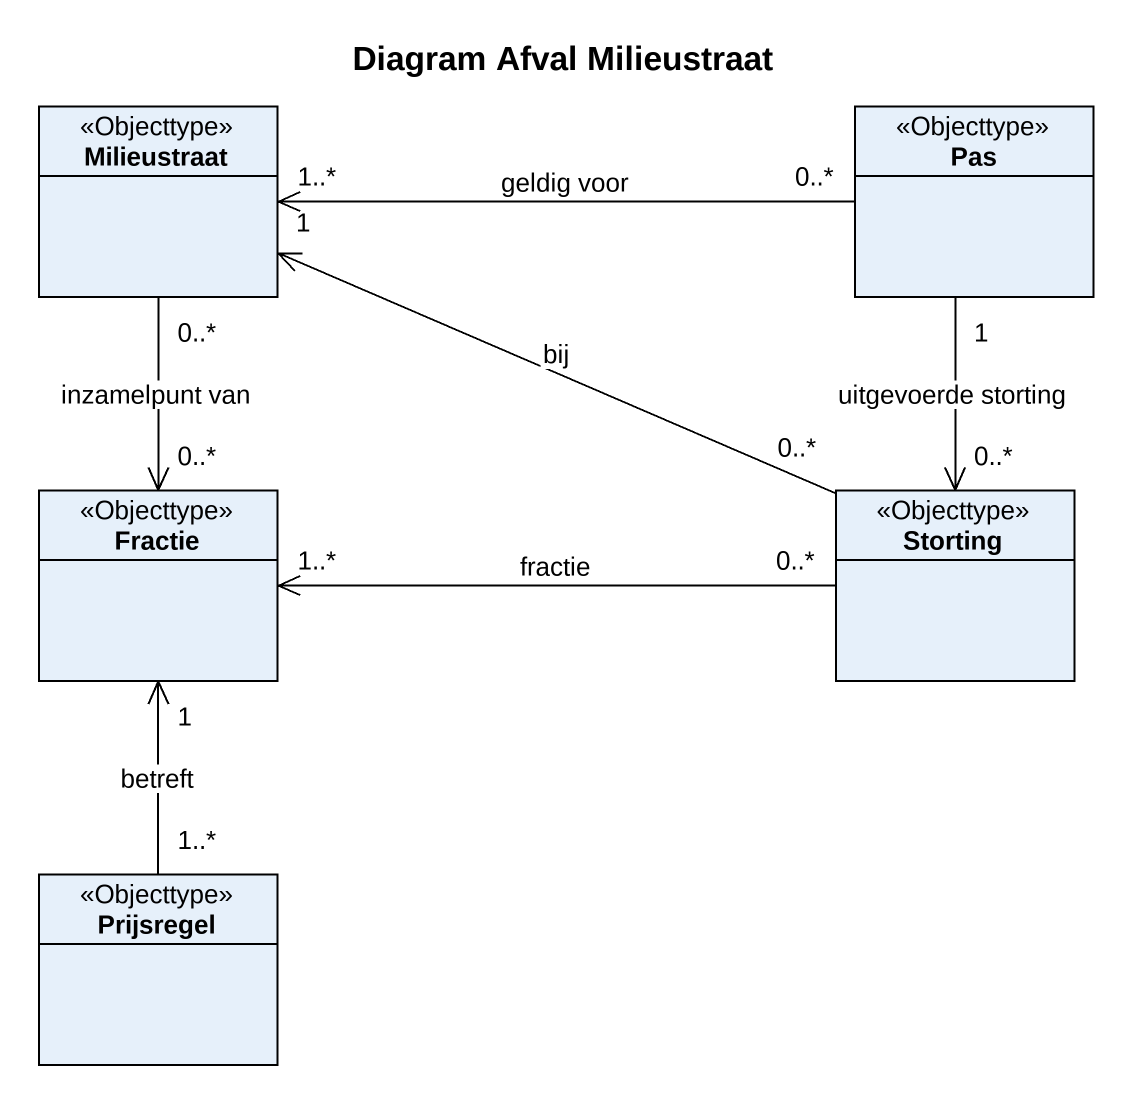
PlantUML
@startuml
title Diagram Afval Milieustraat
hide circle
hide empty members
class Milieustraat <<Objecttype>>
class Pas <<Objecttype>>
class Fractie <<Objecttype>>
class Storting <<Objecttype>>
class Prijsregel <<Objecttype>>
Milieustraat "0..*" --> "0..*" Fractie : inzamelpunt van
Pas "0..*" -left-> "1..*" Milieustraat : geldig voor
Pas "1" --> "0..*" Storting : uitgevoerde storting
Storting "0..*" -left-> "1" Milieustraat : bij
Storting "0..*" -left-> "1..*" Fractie : fractie
Prijsregel "1..*" -up-> "1" Fractie : betreft
@enduml
